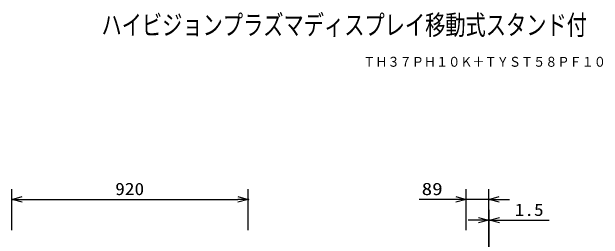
# Model space of a CAD drawing. Units: millimetres, scale not verified. Extents: x -62 to 62, y -116 to 117.
# Drawn here: x -52.9 to 62.1, y 73.2 to 117.4 of the extents above; entities that cross this region are included whole.
import ezdxf
from ezdxf.enums import TextEntityAlignment as Align

# ---------------------------------------------------------------- set-up
doc = ezdxf.new("R2010")
doc.units = ezdxf.units.MM
doc.header["$LTSCALE"] = 0.392256
doc.header["$PDMODE"] = 32
doc.header["$PDSIZE"] = 0.196
for name, color, linetype in [('0-1_KIJUN', 3, 'Continuous'), ('0-2_TOUROKU', 3, 'Continuous'), ('0-3_MOJI1', 2, 'Continuous')]:
    doc.layers.add(name, color=color, linetype=linetype)
doc.styles.add('ＭＳ ゴシック', font='')
doc.styles.get('ＭＳ ゴシック').set_extended_font_data('MS Gothic')

# ---------------------------------------------------------------- blocks, each defined once
blk = doc.blocks.new('_OPEN30')
at = {"layer": '0-2_TOUROKU', "color": 7}
blk.add_line((0, 0), (-1, 0), dxfattribs=at)
blk.add_lwpolyline([(-1, 0.2679), (0, 0), (-1, -0.2679)], dxfattribs=at)

msp = doc.modelspace()

# ---------------------------------------------------------------- linework, layer by layer
at = {"layer": '0-1_KIJUN'}
for p, q in [((35.4614, 74.9178), (35.4614, 82.9178)), ((39.8864, 74.9178), (39.8864, 82.9178)), ((33.4614, 80.9178), (26.2947, 80.9178)), ((39.8864, 80.9178), (35.4614, 80.9178)), ((41.8864, 80.9178), (43.8864, 80.9178)), ((39.8864, 68.5815), (39.8864, 78.8681)), ((39.9614, 67.0482), (39.9614, 78.8681)), ((37.8864, 76.8681), (35.8864, 76.8681)), ((39.8864, 76.8681), (39.9614, 76.8681)), ((41.9614, 76.8681), (51.628, 76.8681))]:
    msp.add_line(p, q, dxfattribs=at)
at = {"layer": '0-2_TOUROKU'}
for p, q in [((-52.9404, 74.9178), (-52.9404, 82.9178)), ((-6.9404, 74.9178), (-6.9404, 82.9178)), ((-50.9404, 80.9178), (-8.9404, 80.9178))]:
    msp.add_line(p, q, dxfattribs=at)
at = {"layer": '0-2_TOUROKU', "color": 7}
for p in [(35.4614, 80.9178), (39.9614, 76.8681)]:
    msp.add_point(p, dxfattribs=at)
at = {"layer": '0-3_MOJI1', "color": 7}
msp.add_point((-6.9404, 80.9178), dxfattribs=at)

# ---------------------------------------------------------------- block references
at = {"layer": '0-1_KIJUN', "xscale": 2, "yscale": 2}
for p in [(35.4614, 80.9178), (39.8864, 76.8681)]:
    msp.add_blockref('_OPEN30', p, dxfattribs=at)
at = {"layer": '0-1_KIJUN', "xscale": 2, "yscale": 2, "rotation": 180}
for p in [(39.8864, 80.9178), (39.9614, 76.8681)]:
    msp.add_blockref('_OPEN30', p, dxfattribs=at)
at = {"layer": '0-2_TOUROKU', "xscale": 2, "yscale": 2, "rotation": 180}
msp.add_blockref('_OPEN30', (-52.9404, 80.9178), dxfattribs=at)
at = {"layer": '0-2_TOUROKU', "xscale": 2, "yscale": 2}
msp.add_blockref('_OPEN30', (-6.9404, 80.9178), dxfattribs=at)

# ---------------------------------------------------------------- texts
at = {"layer": '0-1_KIJUN', "style": 'ＭＳ ゴシック'}
for s, width, p in [('89', 1.25, (26.8111, 81.0274)), ('1.5', 1.15, (44.9076, 76.9776))]:
    msp.add_text(s, height=2.404, dxfattribs=dict(at, width=width)).set_placement(p, align=Align.BOTTOM_LEFT)
at = {"layer": '0-2_TOUROKU', "color": 1, "style": 'ＭＳ ゴシック', "width": 0.9}
msp.add_text('ＴＨ３７ＰＨ１０Ｋ＋ＴＹＳＴ５８ＰＦ１０', height=1.924, dxfattribs=at).set_placement((15.4333, 106.13), align=Align.BOTTOM_LEFT)
at = {"layer": '0-2_TOUROKU', "style": 'ＭＳ ゴシック', "width": 1.15}
msp.add_text('920', height=2.404, dxfattribs=at).set_placement((-32.8275, 81.0274), align=Align.BOTTOM_LEFT)
at = {"layer": '0-3_MOJI1', "style": 'ＭＳ ゴシック', "width": 0.75}
msp.add_text('ハイビジョンプラズマディスプレイ移動式スタンド付', height=3.848, dxfattribs=at).set_placement((-35.5, 111.7599), align=Align.BOTTOM_LEFT)

doc.saveas('drawing.dxf')
